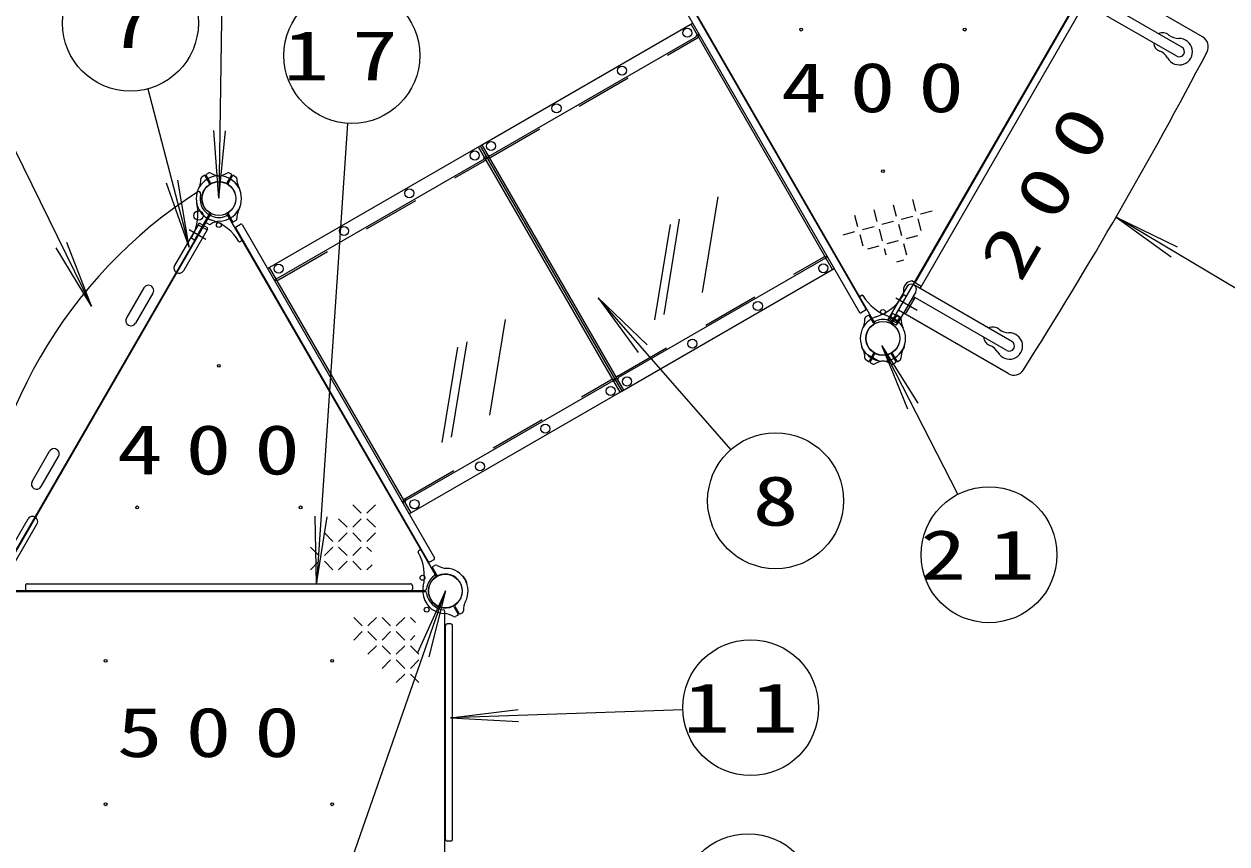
# Model space of a CAD drawing. Units: millimetres on the paper, scale 1:60. Extents: x -385 to 0, y -594 to 267.
# Drawn here: x -227.2 to -174.1, y 154.6 to 190.8 of the extents above; entities that cross this region are included whole.
import ezdxf
from ezdxf.enums import TextEntityAlignment as Align

# ---------------------------------------------------------------- set-up
doc = ezdxf.new("R2010")
doc.units = ezdxf.units.MM
doc.linetypes.add('USER1', pattern=[4.5, 2.5, -2])
doc.linetypes.add('USER2', pattern=[6, 3, -1, 1, -1])
doc.layers.add('LY_1', color=7, linetype='Continuous', lineweight=25)
doc.styles.add('ＭＳ ゴシック', font='')
doc.styles.get('ＭＳ ゴシック').set_extended_font_data('MS Gothic')

msp = doc.modelspace()

# ---------------------------------------------------------------- linework, layer by layer
at = {"layer": 'LY_1', "lineweight": 13}
for p, q in [((-218.314, 202.897), (-218.615, 183.072)), ((-228.99, 188.001), (-224.234, 178.317)), ((-221.75, 187.902), (-219.912, 180.911)), ((-212.935, 186.382), (-214.292, 166.041)), ((-218.615, 183.072), (-218.831, 186.064)), ((-218.615, 183.072), (-218.308, 186.057)), ((-219.912, 180.911), (-220.924, 183.735)), ((-219.912, 180.911), (-220.419, 183.868)), ((-196.583, 183.133), (-197.273, 178.921)), ((-188.843, 182.792), (-188.706, 182.28)), ((-187.989, 183.021), (-187.852, 182.509)), ((-198.283, 182.151), (-198.973, 177.939)), ((-190.551, 182.335), (-190.413, 181.822)), ((-189.697, 182.563), (-189.56, 182.051)), ((-188.489, 182.155), (-187.977, 182.292)), ((-187.761, 182.167), (-187.623, 181.655)), ((-187.636, 182.384), (-187.123, 182.521)), ((-179.007, 182.243), (-176.574, 180.489)), ((-179.007, 182.243), (-176.306, 180.938)), ((-170.948, 177.439), (-179.007, 182.243)), ((-198.691, 181.915), (-199.381, 177.703)), ((-191.051, 181.468), (-190.538, 181.606)), ((-190.197, 181.697), (-189.685, 181.835)), ((-189.468, 181.71), (-189.331, 181.197)), ((-189.343, 181.926), (-188.831, 182.063)), ((-188.614, 181.938), (-188.477, 181.426)), ((-224.234, 178.317), (-225.317, 181.115)), ((-190.322, 181.481), (-190.185, 180.968)), ((-189.114, 181.072), (-188.602, 181.21)), ((-188.386, 181.085), (-188.248, 180.572)), ((-188.261, 181.301), (-187.748, 181.438)), ((-224.234, 178.317), (-225.786, 180.885)), ((-189.968, 180.843), (-189.456, 180.981)), ((-189.239, 180.856), (-189.166, 180.583)), ((-188.677, 180.274), (-188.373, 180.356)), ((-201.863, 178.687), (-200.094, 176.264)), ((-201.863, 178.687), (-199.7, 176.608)), ((-196.007, 171.981), (-201.863, 178.687)), ((-205.965, 177.716), (-206.655, 173.504)), ((-208.073, 176.499), (-208.763, 172.287)), ((-207.665, 176.734), (-208.355, 172.522)), ((-189.35, 176.564), (-188.218, 173.786)), ((-189.35, 176.564), (-187.752, 174.025)), ((-185.984, 170.008), (-189.35, 176.564)), ((-212.695, 169.549), (-212.32, 169.174)), ((-211.695, 169.549), (-212.07, 169.174)), ((-214.292, 166.041), (-214.354, 169.04)), ((-214.292, 166.041), (-213.832, 169.005)), ((-213.32, 168.924), (-212.945, 168.549)), ((-212.32, 168.924), (-212.695, 168.549)), ((-212.07, 168.924), (-211.695, 168.549)), ((-213.945, 168.299), (-213.57, 167.924)), ((-212.945, 168.299), (-213.32, 167.924)), ((-212.695, 168.299), (-212.32, 167.924)), ((-211.695, 168.299), (-212.07, 167.924)), ((-214.57, 167.674), (-214.195, 167.299)), ((-213.57, 167.674), (-213.945, 167.299)), ((-213.32, 167.674), (-212.945, 167.299)), ((-212.32, 167.674), (-212.695, 167.299)), ((-212.07, 167.674), (-211.87, 167.475)), ((-214.195, 167.049), (-214.57, 166.674)), ((-213.945, 167.049), (-213.57, 166.674)), ((-212.945, 167.049), (-213.32, 166.674)), ((-212.695, 167.049), (-212.32, 166.674)), ((-211.847, 166.897), (-212.07, 166.674)), ((-215.447, 146.146), (-208.608, 165.74)), ((-208.608, 165.74), (-209.839, 163.004)), ((-208.608, 165.74), (-209.346, 162.832)), ((-212.276, 164.196), (-212.651, 164.571)), ((-212.026, 164.196), (-211.651, 164.571)), ((-211.026, 164.196), (-211.401, 164.571)), ((-210.776, 164.196), (-210.401, 164.571)), ((-209.928, 164.349), (-210.151, 164.571)), ((-212.651, 163.571), (-212.276, 163.946)), ((-211.651, 163.571), (-212.026, 163.946)), ((-211.401, 163.571), (-211.026, 163.946)), ((-210.401, 163.571), (-210.776, 163.946)), ((-210.151, 163.571), (-209.951, 163.771)), ((-212.026, 162.946), (-211.651, 163.321)), ((-211.026, 162.946), (-211.401, 163.321)), ((-210.776, 162.946), (-210.401, 163.321)), ((-209.776, 162.946), (-210.151, 163.321)), ((-211.401, 162.321), (-211.026, 162.696)), ((-210.401, 162.321), (-210.776, 162.696)), ((-210.151, 162.321), (-209.776, 162.696)), ((-210.776, 161.696), (-210.401, 162.071)), ((-209.776, 161.696), (-210.151, 162.071)), ((-208.376, 160.142), (-205.398, 160.504)), ((-198.131, 160.486), (-208.376, 160.142)), ((-208.376, 160.142), (-205.38, 159.981))]:
    msp.add_line(p, q, dxfattribs=at)
at = {"layer": 'LY_1'}
for p, q in [((-198.883, 193.546), (-189.664, 177.579)), ((-188.926, 177.579), (-179.707, 193.546)), ((-198.815, 192.746), (-190.324, 178.038)), ((-198.541, 192.904), (-190.049, 178.196)), ((-175.183, 190.2), (-179.729, 192.825)), ((-187.879, 179.344), (-180.712, 191.757)), ((-187.658, 179.093), (-180.384, 191.691)), ((-176.328, 189.349), (-180.659, 191.849)), ((-176.102, 189.742), (-180.236, 192.128)), ((-207.076, 185.388), (-197.694, 190.804)), ((-191.517, 179.937), (-197.767, 190.763)), ((-206.607, 184.976), (-197.572, 190.192)), ((-216.458, 179.971), (-207.076, 185.388)), ((-200.899, 174.521), (-207.149, 185.346)), ((-207.076, 185.388), (-200.826, 174.562)), ((-207.004, 185.429), (-200.754, 174.604)), ((-215.989, 179.559), (-206.954, 184.776)), ((-219.263, 184.076), (-219.365, 184.012)), ((-219.02, 183.724), (-219.216, 184.064)), ((-218.976, 183.749), (-219.173, 184.089)), ((-219.16, 184.136), (-219.044, 184.197)), ((-218.239, 183.749), (-218.042, 184.089)), ((-218.195, 183.724), (-217.999, 184.064)), ((-218.056, 184.136), (-218.163, 184.192)), ((-217.952, 184.076), (-217.841, 184.007)), ((-217.837, 183.698), (-217.835, 183.699)), ((-217.67, 183.409), (-217.668, 183.41)), ((-217.67, 182.712), (-217.668, 182.71)), ((-219.064, 182.27), (-228.151, 166.53)), ((-218.976, 182.371), (-228.131, 166.516)), ((-219.02, 182.396), (-219.313, 181.889)), ((-209.02, 166.404), (-218.239, 182.371)), ((-218.195, 182.396), (-217.999, 182.056)), ((-217.837, 182.423), (-217.835, 182.422)), ((-219.522, 181.904), (-220.564, 180.1)), ((-219.13, 181.678), (-220.171, 179.874)), ((-219.501, 181.941), (-219.522, 181.904)), ((-219.522, 181.904), (-219.13, 181.678)), ((-219.433, 181.959), (-219.127, 181.782)), ((-219.16, 181.985), (-219.053, 181.928)), ((-219.109, 181.714), (-219.13, 181.678)), ((-217.952, 182.045), (-217.85, 182.109)), ((-217.853, 181.754), (-209.362, 167.046)), ((-217.835, 181.822), (-217.647, 181.931)), ((-217.579, 181.912), (-209.087, 167.204)), ((-217.598, 181.191), (-217.675, 181.151)), ((-216.386, 180.013), (-210.136, 169.187)), ((-200.949, 175.175), (-191.913, 180.391)), ((-200.826, 174.562), (-191.444, 179.979)), ((-221.92, 179.123), (-222.687, 177.795)), ((-188.241, 179.168), (-189.05, 177.768)), ((-187.849, 178.942), (-188.657, 177.542)), ((-187.604, 179.185), (-188.023, 179.427)), ((-183.602, 176.751), (-187.932, 179.251)), ((-221.516, 178.889), (-222.283, 177.561)), ((-190.305, 178.759), (-190.227, 178.799)), ((-188.285, 178.759), (-188.363, 178.799)), ((-187.884, 178.7), (-188.271, 178.031)), ((-187.938, 178.608), (-188.016, 178.653)), ((-183.828, 176.359), (-187.962, 178.745)), ((-190.068, 178.128), (-190.255, 178.019)), ((-189.95, 177.906), (-190.053, 177.841)), ((-189.707, 177.554), (-189.904, 177.894)), ((-188.883, 177.554), (-188.687, 177.894)), ((-188.64, 177.906), (-188.537, 177.841)), ((-183.766, 175.333), (-188.608, 178.129)), ((-189.071, 177.732), (-189.05, 177.768)), ((-188.746, 177.487), (-189.052, 177.664)), ((-188.657, 177.542), (-189.05, 177.768)), ((-188.678, 177.506), (-188.657, 177.542)), ((-190.232, 176.541), (-190.235, 176.54)), ((-188.358, 176.541), (-188.356, 176.54)), ((-190.066, 176.253), (-190.068, 176.251)), ((-189.95, 175.874), (-190.053, 175.938)), ((-189.707, 176.226), (-189.904, 175.886)), ((-189.664, 176.201), (-189.86, 175.861)), ((-189.847, 175.815), (-189.731, 175.753)), ((-188.926, 176.201), (-188.73, 175.861)), ((-188.883, 176.226), (-188.687, 175.886)), ((-188.743, 175.815), (-188.859, 175.753)), ((-188.64, 175.874), (-188.537, 175.938)), ((-188.525, 176.253), (-188.522, 176.251)), ((-210.331, 169.758), (-201.295, 174.975)), ((-210.208, 169.146), (-200.826, 174.562)), ((-226.854, 170.578), (-226.087, 171.906)), ((-226.449, 170.344), (-225.683, 171.672)), ((-228.07, 167.114), (-227.029, 168.918)), ((-227.678, 166.887), (-226.636, 168.691)), ((-209.722, 167.549), (-209.795, 167.502)), ((-209.293, 167.028), (-209.106, 167.136)), ((-208.976, 166.429), (-209.173, 166.769)), ((-209.16, 166.815), (-209.053, 166.872)), ((-207.837, 166.377), (-207.835, 166.379)), ((-227.826, 165.765), (-209.518, 165.765)), ((-227.826, 165.715), (-218.608, 165.715)), ((-227.149, 165.973), (-227.149, 165.823)), ((-227.066, 166.057), (-210.149, 166.057)), ((-227.066, 165.74), (-210.149, 165.74)), ((-218.608, 165.715), (-209.518, 165.715)), ((-210.066, 165.973), (-210.066, 165.823)), ((-207.67, 166.089), (-207.668, 166.09)), ((-208.633, 159.49), (-208.633, 164.83)), ((-208.239, 165.051), (-208.042, 164.711)), ((-208.195, 165.076), (-207.999, 164.736)), ((-208.056, 164.665), (-208.163, 164.608)), ((-207.952, 164.724), (-207.841, 164.794)), ((-208.608, 154.782), (-208.608, 164.198)), ((-208.374, 164.282), (-208.524, 164.282)), ((-208.291, 154.782), (-208.291, 164.198)), ((-208.633, 154.021), (-208.633, 159.49)), ((-208.374, 154.698), (-208.524, 154.698))]:
    msp.add_line(p, q, dxfattribs=at)
at = {"layer": 'LY_1', "linetype": 'USER1', "lineweight": 13}
for p, q in [((-206.599, 184.894), (-197.505, 190.144)), ((-215.981, 179.477), (-206.887, 184.727)), ((-219.313, 181.889), (-219.675, 181.262)), ((-219.722, 181.251), (-219.795, 181.299)), ((-201.015, 175.223), (-191.922, 180.473)), ((-189.009, 177.745), (-188.868, 177.99)), ((-188.556, 177.81), (-188.868, 177.99)), ((-188.698, 177.565), (-188.556, 177.81)), ((-210.397, 169.806), (-201.304, 175.056))]:
    msp.add_line(p, q, dxfattribs=at)
at = {"layer": 'LY_1', "linetype": 'USER2', "lineweight": 13}
for p, q in [((-219.915, 181.698), (-219.176, 181.272)), ((-188.73, 178.681), (-187.79, 178.138)), ((-188.529, 177.554), (-189.103, 177.886)), ((-189.487, 175.894), (-190.062, 176.226))]:
    msp.add_line(p, q, dxfattribs=at)
at = {"layer": 'LY_1', "lineweight": 13}
for centre in [(-222.513, 190.803), (-212.736, 189.375), (-194.033, 169.722), (-184.614, 167.339), (-195.133, 160.587), (-195.248, 152.024)]:
    msp.add_circle(centre, 3, dxfattribs=at)
at = {"layer": 'LY_1'}
for centre, radius in [((-197.93, 190.38), 0.2), ((-192.904, 190.52), 0.0625), ((-185.687, 190.52), 0.0625), ((-200.817, 188.713), 0.2), ((-203.704, 187.046), 0.2), ((-206.591, 185.38), 0.2), ((-207.312, 184.963), 0.2), ((-189.295, 184.27), 0.0625), ((-218.608, 183.06), 0.75), ((-218.608, 183.06), 0.743), ((-210.199, 183.296), 0.2), ((-219.501, 182.31), 0.208), ((-218.608, 181.894), 0.108), ((-213.086, 181.63), 0.2), ((-215.972, 179.963), 0.2), ((-191.93, 179.987), 0.2), ((-194.817, 178.321), 0.2), ((-189.295, 178.057), 0.108), ((-189.295, 176.89), 0.75), ((-189.295, 176.89), 0.743), ((-197.704, 176.654), 0.2), ((-218.608, 175.68), 0.0625), ((-201.312, 174.571), 0.2), ((-200.591, 174.987), 0.2), ((-204.199, 172.904), 0.2), ((-207.086, 171.237), 0.2), ((-222.216, 169.43), 0.0625), ((-214.999, 169.43), 0.0625), ((-209.972, 169.571), 0.2), ((-209.618, 166.323), 0.108), ((-208.608, 165.74), 0.743), ((-209.432, 164.915), 0.108), ((-223.608, 162.657), 0.0625), ((-213.608, 162.657), 0.0625), ((-223.608, 156.323), 0.0625), ((-213.608, 156.323), 0.0625)]:
    msp.add_circle(centre, radius, dxfattribs=at)
for centre, radius, start, end in [((-197.63, 190.293), 0.117, 300, 30), ((-176.937, 189.962), 0.417, 49.9843, 117.0436), ((-176.215, 189.545), 0.583, 208.4317, 91.5683), ((-176.249, 190.781), 0.653, 229.9843, 271.5683), ((-175.433, 189.767), 0.5, 332.3624, 60), ((-176.937, 189.962), 0.417, 182.9564, 250.0157), ((-177.302, 188.957), 0.653, 28.4317, 70.0157), ((-176.215, 189.545), 0.227, 240, 60), ((-349.161, 280.736), 196.604, 327.63762, 332.36238), ((-207.012, 184.877), 0.117, 300, 30), ((-206.666, 185.077), 0.117, 210, 300), ((-220.237, 183.9), 0.833, 332.7272, 2.5412), ((-218.608, 183.06), 1, 92.7272, 150), ((-219.321, 183.941), 0.0833, 122, 182.5412), ((-219.245, 184.048), 0.0333, 30, 122), ((-219.144, 184.106), 0.0333, 118, 210), ((-219.013, 184.119), 0.0833, 57.4588, 118), ((-219.049, 183.708), 0.0333, 304.2707, 30), ((-218.948, 183.766), 0.0333, 210, 295.7293), ((-218.52, 184.892), 0.833, 237.4588, 267.2728), ((-218.695, 184.892), 0.833, 272.7272, 302.5412), ((-218.608, 183.06), 1, 30, 87.2728), ((-218.267, 183.766), 0.0333, 244.2707, 330), ((-218.202, 184.119), 0.0833, 62, 122.5412), ((-218.166, 183.708), 0.0333, 150, 235.7293), ((-218.071, 184.106), 0.0333, 330, 62), ((-217.97, 184.048), 0.0333, 58, 150), ((-217.894, 183.941), 0.0833, 357.4588, 58), ((-216.978, 183.9), 0.833, 177.4588, 207.2728), ((-208.019, 165.4), 21.333, 122.6915, 177.3085), ((-218.608, 183.06), 1, 150, 210), ((-219.497, 183.284), 0.0833, 345.8842, 122.6915), ((-218.608, 183.06), 0.833, 165.8842, 234.7841), ((-217.826, 183.685), 0.0167, 38.6269, 120), ((-218.608, 183.06), 1.017, 30, 38.6269), ((-218.608, 183.06), 1, 330, 30), ((-218.608, 183.06), 1.017, 21.3731, 30), ((-217.676, 183.425), 0.0167, 300, 21.3731), ((-221.702, 182.39), 2.167, 340.3996, 12.2172), ((-218.608, 183.06), 1.017, 330, 338.6269), ((-217.676, 182.696), 0.0167, 338.6269, 60), ((-218.608, 183.06), 1, 210, 252.2172), ((-219.136, 182.311), 0.0833, 330, 54.7841), ((-218.969, 182.218), 0.0833, 66.7872, 150), ((-219.049, 182.413), 0.0333, 330, 55.7293), ((-218.948, 182.355), 0.0333, 64.2707, 150), ((-218.608, 183.06), 0.833, 246.7872, 293.2128), ((-218.608, 183.06), 1, 272.7272, 330), ((-218.267, 182.355), 0.0333, 30, 115.7293), ((-218.246, 182.218), 0.0833, 30, 113.2128), ((-218.166, 182.413), 0.0333, 124.2707, 210), ((-217.894, 182.18), 0.0833, 302, 2.5412), ((-217.826, 182.436), 0.0167, 240, 321.3731), ((-218.608, 183.06), 1.017, 321.3731, 330), ((-216.978, 182.22), 0.833, 152.7272, 182.5412), ((-219.458, 181.916), 0.05, 60, 150), ((-219.144, 182.015), 0.0333, 150, 242), ((-219.152, 181.739), 0.05, 330, 60), ((-219.013, 182.002), 0.0833, 242, 302.5412), ((-218.52, 181.229), 0.833, 92.7272, 122.5412), ((-219.575, 180.045), 2.167, 31.0842, 72.2172), ((-217.97, 182.073), 0.0333, 210, 302), ((-217.81, 181.779), 0.05, 120, 210), ((-217.622, 181.887), 0.05, 30, 120), ((-217.691, 181.181), 0.0333, 211.0841, 297), ((-217.613, 181.221), 0.0333, 297, 30), ((-220.368, 179.987), 0.227, 150, 330), ((-191.855, 180.29), 0.117, 30, 120), ((-216.048, 179.66), 0.117, 210, 300), ((-221.718, 179.006), 0.233, 330, 150), ((-187.973, 179.013), 0.417, 96.8699, 191.9267), ((-188.045, 179.055), 0.227, 330, 150), ((-190.29, 178.73), 0.0333, 117, 210), ((-190.212, 178.769), 0.0333, 31.0842, 117), ((-188.328, 179.905), 2.167, 211.0841, 252.2172), ((-190.262, 179.905), 2.167, 287.7828, 328.9158), ((-188.378, 178.769), 0.0333, 63, 148.9159), ((-188.3, 178.73), 0.0333, 330, 63), ((-190.28, 178.063), 0.05, 210, 300), ((-190.093, 178.171), 0.05, 300, 30), ((-189.933, 177.877), 0.0333, 30, 122), ((-188.658, 177.877), 0.0333, 58, 150), ((-188.343, 178.072), 0.0833, 240, 330), ((-222.485, 177.678), 0.233, 150, 330), ((-189.295, 176.89), 1, 150, 210), ((-190.925, 177.73), 0.833, 332.7272, 2.5412), ((-189.295, 176.89), 1, 107.7828, 150), ((-190.009, 177.771), 0.0833, 122, 182.5412), ((-189.656, 177.732), 0.0833, 210, 293.2128), ((-189.736, 177.537), 0.0333, 304.2707, 30), ((-189.635, 177.596), 0.0333, 210, 295.7293), ((-189.295, 176.89), 0.833, 66.7872, 113.2128), ((-189.027, 177.707), 0.05, 150, 240), ((-189.295, 176.89), 1, 30, 72.2172), ((-188.955, 177.596), 0.0333, 244.2707, 330), ((-188.934, 177.732), 0.0833, 246.7872, 330), ((-188.854, 177.537), 0.0333, 150, 235.7293), ((-188.721, 177.531), 0.05, 240, 330), ((-188.581, 177.771), 0.0833, 357.4588, 58), ((-187.666, 177.73), 0.833, 177.4588, 207.2728), ((-189.295, 176.89), 1, 330, 30), ((-184.437, 176.972), 0.417, 49.9843, 117.0436), ((-184.437, 176.972), 0.417, 182.9564, 250.0157), ((-183.715, 176.555), 0.583, 208.4317, 91.5683), ((-183.749, 177.791), 0.653, 229.9843, 271.5683), ((-190.226, 176.525), 0.0167, 120, 201.3731), ((-189.295, 176.89), 1.017, 201.3731, 210), ((-190.925, 176.05), 0.833, 357.4588, 27.2728), ((-189.295, 176.89), 1.017, 210, 218.6269), ((-189.295, 176.89), 1, 210, 267.2728), ((-189.295, 176.89), 1, 272.7272, 330), ((-189.295, 176.89), 1.017, 321.3731, 330), ((-187.666, 176.05), 0.833, 152.7272, 182.5412), ((-189.295, 176.89), 1.017, 330, 338.6269), ((-188.364, 176.525), 0.0167, 338.6269, 60), ((-184.802, 175.966), 0.653, 28.4317, 70.0157), ((-183.715, 176.555), 0.227, 240, 60), ((-190.009, 176.009), 0.0833, 177.4588, 238), ((-190.076, 176.266), 0.0167, 218.6269, 300), ((-189.933, 175.902), 0.0333, 238, 330), ((-189.832, 175.844), 0.0333, 150, 242), ((-189.701, 175.831), 0.0833, 242, 302.5412), ((-189.736, 176.243), 0.0333, 330, 55.7293), ((-189.635, 176.184), 0.0333, 64.2707, 150), ((-189.208, 175.059), 0.833, 92.7272, 122.5412), ((-189.382, 175.059), 0.833, 57.4588, 87.2728), ((-188.955, 176.184), 0.0333, 30, 115.7293), ((-188.889, 175.831), 0.0833, 237.4588, 298), ((-188.854, 176.243), 0.0333, 124.2707, 210), ((-188.759, 175.844), 0.0333, 298, 30), ((-188.658, 175.902), 0.0333, 210, 302), ((-188.581, 176.009), 0.0833, 302, 2.5412), ((-188.514, 176.266), 0.0167, 240, 321.3731), ((-183.516, 175.766), 0.5, 240, 327.6376), ((-201.237, 174.874), 0.117, 30, 120), ((-200.891, 175.074), 0.117, 120, 210), ((-225.885, 171.789), 0.233, 330, 150), ((-226.652, 170.461), 0.233, 150, 330), ((-210.272, 169.657), 0.117, 120, 210), ((-226.832, 168.805), 0.227, 330, 150), ((-209.777, 167.474), 0.0333, 123, 208.9159), ((-211.702, 166.41), 2.167, 347.7828, 28.9158), ((-209.703, 167.521), 0.0333, 30, 123), ((-209.318, 167.071), 0.05, 210, 300), ((-209.144, 166.786), 0.0333, 118, 210), ((-209.131, 167.179), 0.05, 300, 30), ((-209.013, 166.798), 0.0833, 57.4588, 118), ((-208.52, 167.571), 0.833, 237.4588, 267.2728), ((-208.608, 165.74), 1, 30, 87.2728), ((-208.608, 165.74), 0.833, 126.7872, 173.2128), ((-208.608, 165.74), 0.75, 124.2707, 210), ((-209.156, 166.474), 0.0833, 306.7872, 30), ((-209.049, 166.387), 0.0333, 304.2707, 30), ((-208.948, 166.446), 0.0333, 210, 295.7293), ((-208.608, 165.74), 0.75, 30, 115.7293), ((-207.826, 166.364), 0.0167, 38.6269, 120), ((-208.608, 165.74), 1.017, 30, 38.6269), ((-208.608, 165.74), 1, 332.7272, 30), ((-208.608, 165.74), 1.017, 21.3731, 30), ((-227.066, 165.973), 0.0833, 90, 180), ((-227.066, 165.823), 0.0833, 180, 270), ((-210.149, 165.973), 0.0833, 0, 90), ((-210.149, 165.823), 0.0833, 270, 0), ((-208.608, 165.74), 1, 167.7828, 210), ((-209.518, 165.848), 0.0833, 270, 353.2128), ((-209.518, 165.632), 0.0833, 6.7872, 90), ((-208.608, 165.74), 0.75, 304.2707, 30), ((-207.676, 166.104), 0.0167, 300, 21.3731), ((-208.608, 165.74), 1, 210, 267.2728), ((-208.608, 165.74), 0.833, 186.7872, 263.2128), ((-208.608, 165.74), 0.75, 210, 295.7293), ((-206.978, 164.9), 0.833, 152.7272, 182.5412), ((-208.716, 164.83), 0.0833, 0, 83.2128), ((-208.695, 163.909), 0.833, 57.4588, 87.2728), ((-208.267, 165.034), 0.0333, 30, 115.7293), ((-208.202, 164.681), 0.0833, 237.4588, 298), ((-208.166, 165.093), 0.0333, 124.2707, 210), ((-208.071, 164.694), 0.0333, 298, 30), ((-207.97, 164.752), 0.0333, 210, 302), ((-207.894, 164.859), 0.0833, 302, 2.5412), ((-208.524, 164.198), 0.0833, 90, 180), ((-208.374, 164.198), 0.0833, 0, 90), ((-208.524, 154.782), 0.0833, 180, 270), ((-208.374, 154.782), 0.0833, 270, 0)]:
    msp.add_arc(centre, radius, start, end, dxfattribs=at)
at = {"layer": 'LY_1', "linetype": 'USER1', "lineweight": 13}
for centre, radius, start, end in [((-197.589, 190.288), 0.167, 300, 30), ((-206.971, 184.871), 0.167, 300, 30), ((-206.682, 185.038), 0.167, 210, 300), ((-221.702, 182.39), 2.167, 331.0842, 340.3996), ((-219.777, 181.326), 0.0333, 151.0841, 237), ((-219.703, 181.279), 0.0333, 237, 330), ((-191.839, 180.329), 0.167, 30, 120), ((-216.064, 179.621), 0.167, 210, 300), ((-200.932, 175.079), 0.167, 120, 210), ((-201.221, 174.912), 0.167, 30, 120), ((-210.314, 169.662), 0.167, 120, 210)]:
    msp.add_arc(centre, radius, start, end, dxfattribs=at)

# ---------------------------------------------------------------- texts
at = {"layer": 'LY_1', "style": 'ＭＳ ゴシック', "width": 1.35}
for s, p in [('7', (-222.513, 190.803)), ('8', (-194.033, 169.722))]:
    msp.add_text(s, height=2.199, dxfattribs=at).set_placement(p, align=Align.MIDDLE_CENTER)
at = {"layer": 'LY_1', "char_height": 2.199, "style": 'ＭＳ ゴシック'}
for s, insert, attachment_point in [('\\T1.5;\\W1.35;17', (-212.736, 189.375), 5), ('\\T1.5;\\W1.35;400', (-193.795, 187.953), 4), ('\\T1.5;\\W1.35;400', (-223.108, 171.963), 4), ('\\T1.5;\\W1.35;21', (-184.614, 167.339), 5), ('\\T1.43;\\W1.4;11', (-195.133, 160.587), 5), ('\\T1.5;\\W1.35;500', (-223.108, 159.49), 4)]:
    msp.add_mtext(s, dxfattribs=dict(at, insert=insert, attachment_point=attachment_point))
at = {"layer": 'LY_1', "insert": (-184.16, 179.83), "char_height": 2.199, "attachment_point": 4, "rotation": 60, "style": 'ＭＳ ゴシック'}
msp.add_mtext('\\T1.5;\\W1.35;200', dxfattribs=at)

doc.saveas('drawing.dxf')
